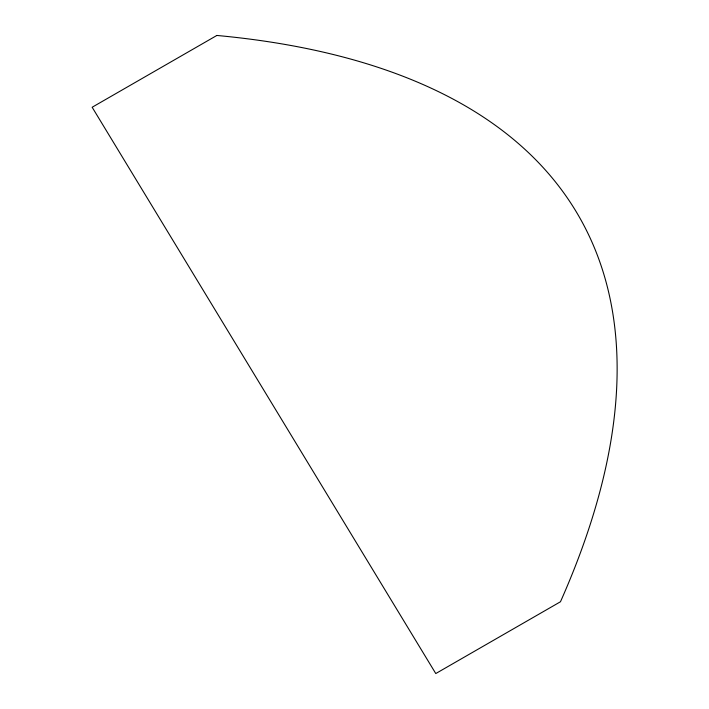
<?xml version="1.0" encoding="UTF-8"?>
<svg xmlns="http://www.w3.org/2000/svg" width="709" height="709" viewBox="0 0 709 709"><rect width="100%" height="100%" fill="white"/><g stroke="black" fill="none" stroke-linecap="round" stroke-linejoin="round"><path stroke-width="1.06" d="M216.865 35.45L92.161 107.245L435.778 673.55L560.473 601.755A1798.928 697.115 -29.7 0 0 216.865 35.45"/></g></svg>
